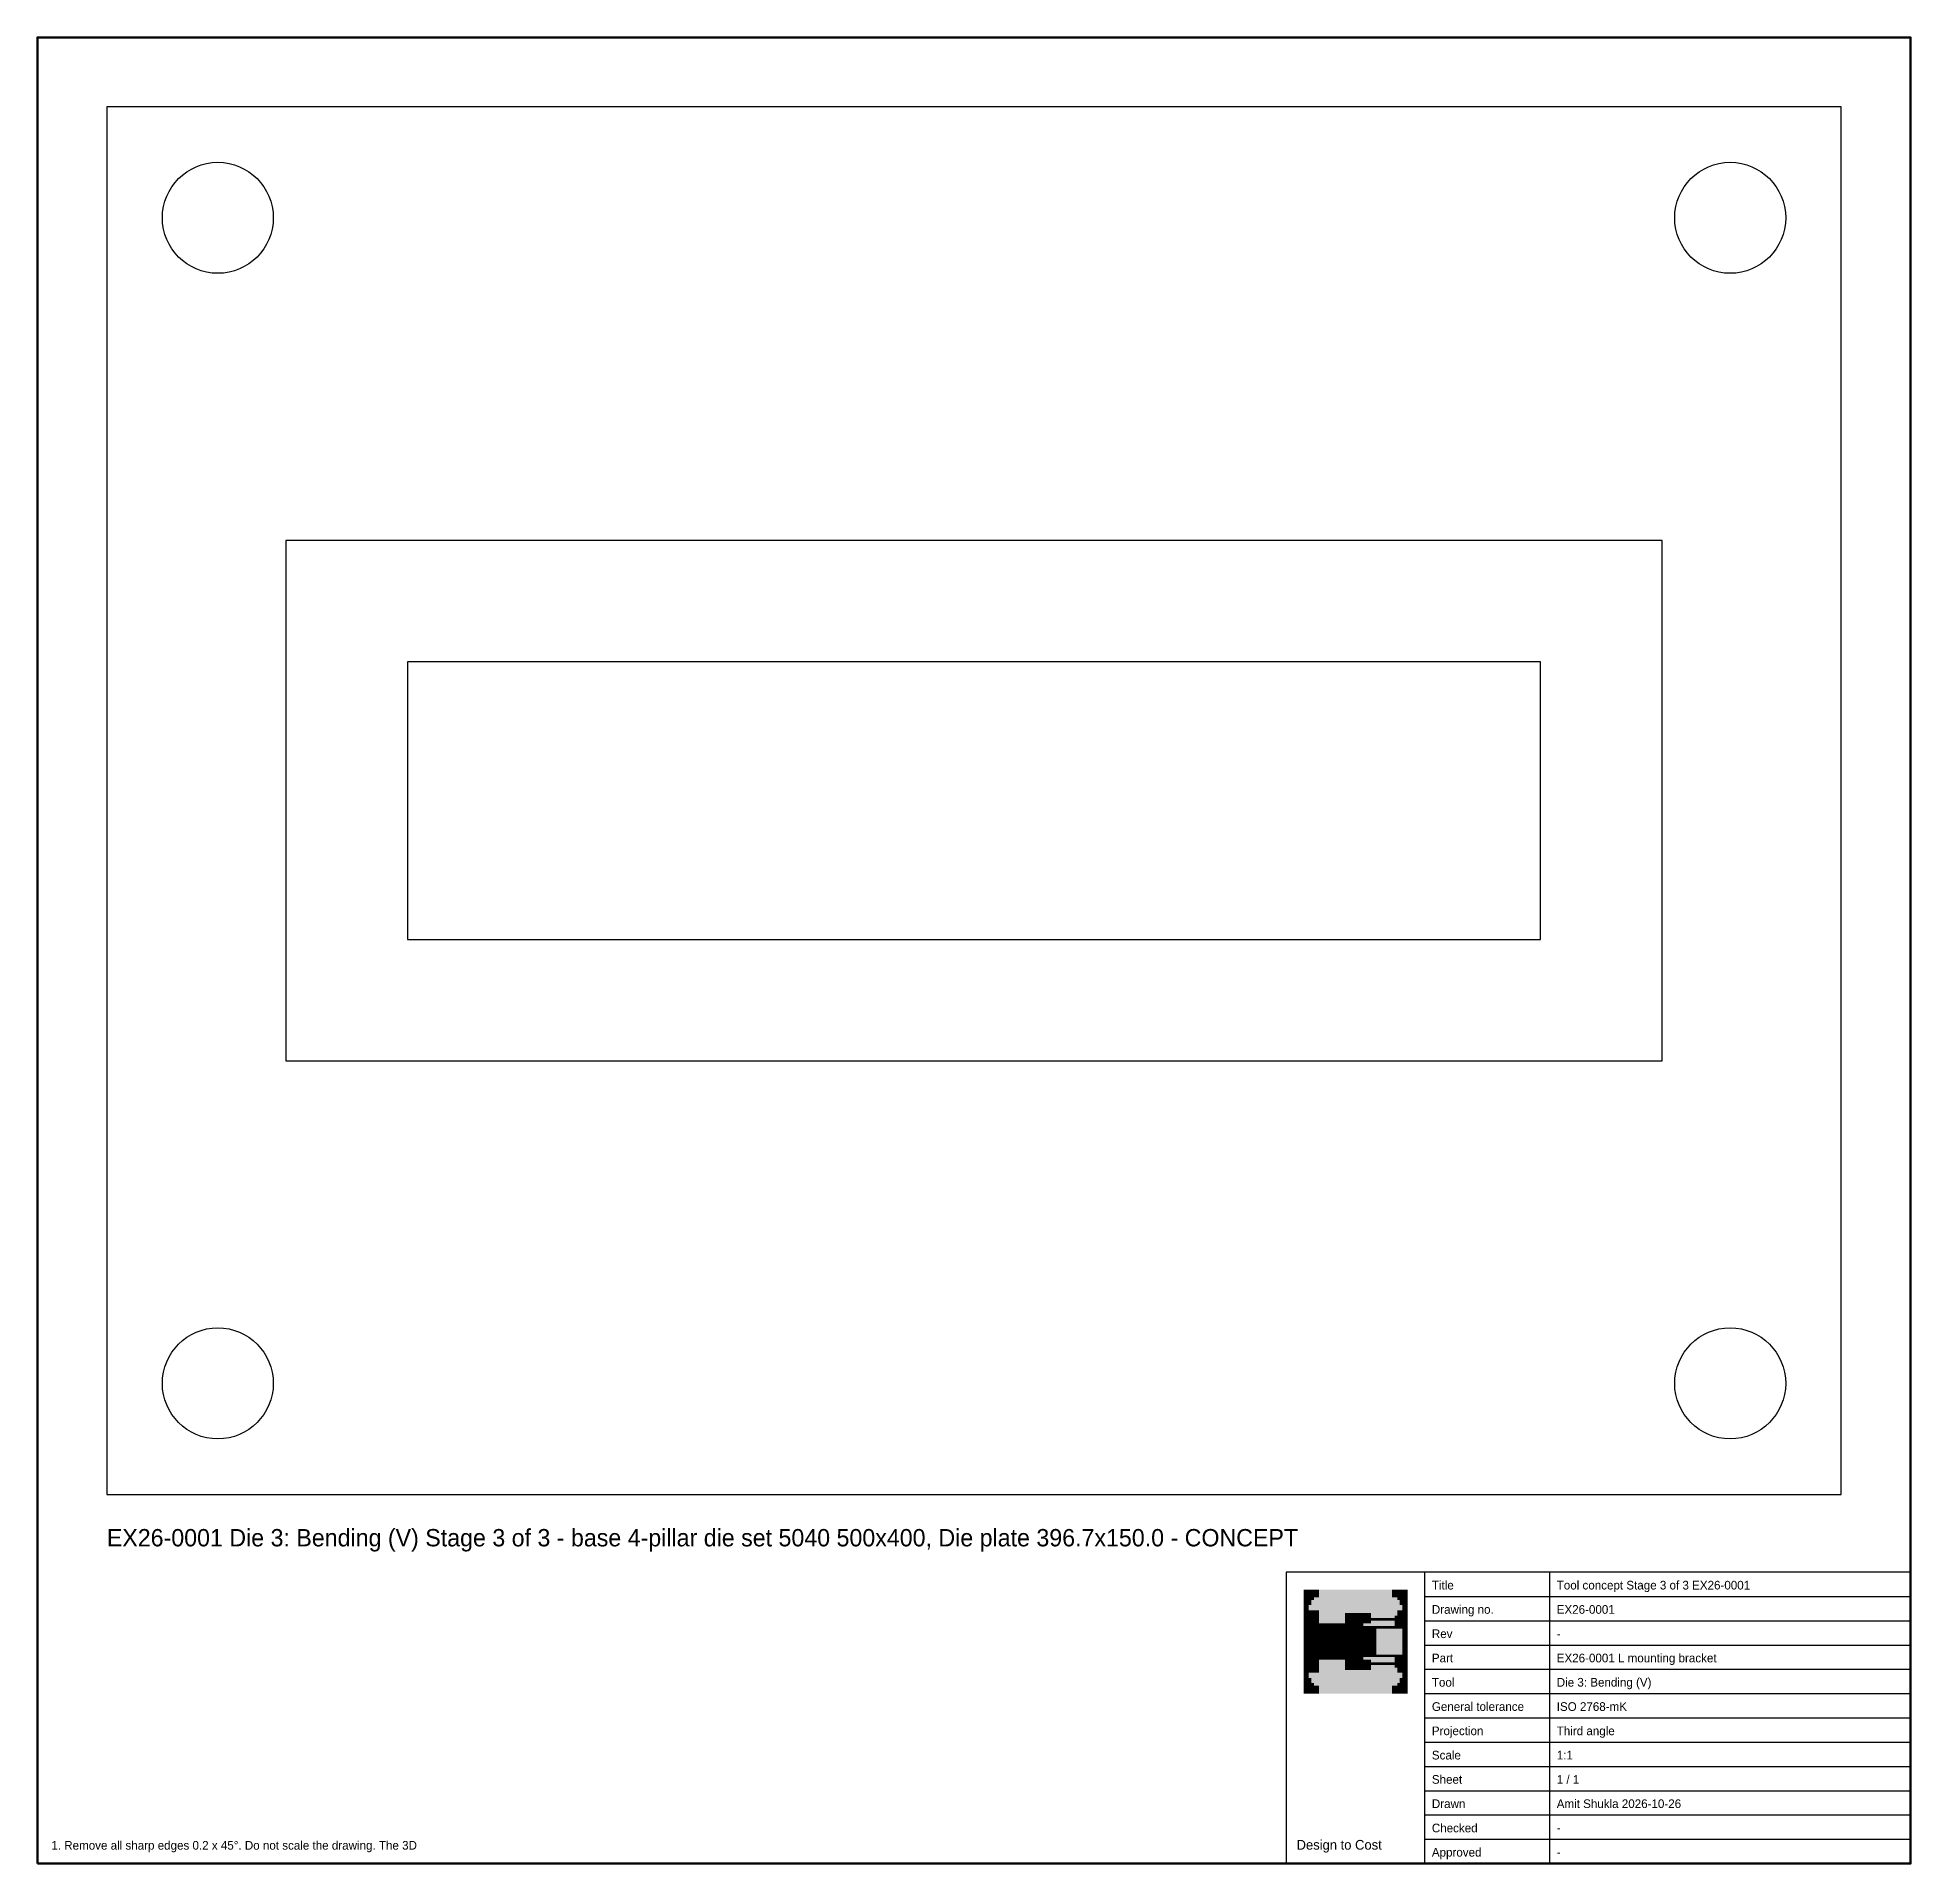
# Model space of a CAD drawing. Header units: metres. Extents: x -10 to 530, y -10 to 516.
import ezdxf

# ---------------------------------------------------------------- set-up
doc = ezdxf.new("R2010")
doc.units = ezdxf.units.M
for name, color, linetype in [('FRAME', 7, 'Continuous'), ('LOGO', 7, 'Continuous'), ('OUTLINE', 7, 'Continuous'), ('PLATE', 5, 'Continuous'), ('TEXT', 3, 'Continuous'), ('TITLE', 7, 'Continuous'), ('WORK', 8, 'Continuous')]:
    doc.layers.add(name, color=color, linetype=linetype)

msp = doc.modelspace()

# ---------------------------------------------------------------- hatches: boundary and pattern name
at = {"layer": 'LOGO', "true_color": 0xfbfbfa}
for points in [[(355, 68.25), (358.75, 68.25), (358.75, 69), (355, 69)], [(355, 67.5), (357.25, 67.5), (357.25, 68.25), (355, 68.25)], [(355, 66.75), (356.5, 66.75), (356.5, 67.5), (355, 67.5)], [(355, 66), (355.75, 66), (355.75, 66.75), (355, 66.75)], [(355, 65.25), (355.75, 65.25), (355.75, 66), (355, 66)], [(381.25, 68.25), (385, 68.25), (385, 69), (381.25, 69)], [(382.75, 67.5), (385, 67.5), (385, 68.25), (382.75, 68.25)], [(383.5, 66.75), (385, 66.75), (385, 67.5), (383.5, 67.5)], [(384.25, 66), (385, 66), (385, 66.75), (384.25, 66.75)], [(384.25, 65.25), (385, 65.25), (385, 66), (384.25, 66)], [(359.5, 60.75), (367, 60.75), (367, 61.5), (359.5, 61.5)], [(359.5, 60), (367, 60), (367, 60.75), (359.5, 60.75)], [(359.5, 59.25), (367, 59.25), (367, 60), (359.5, 60)], [(359.5, 58.5), (362.5, 58.5), (362.5, 59.25), (359.5, 59.25)], [(359.5, 57.75), (362.5, 57.75), (362.5, 58.5), (359.5, 58.5)], [(359.5, 57), (362.5, 57), (362.5, 57.75), (359.5, 57.75)], [(359.5, 56.25), (362.5, 56.25), (362.5, 57), (359.5, 57)], [(359.5, 55.5), (362.5, 55.5), (362.5, 56.25), (359.5, 56.25)], [(359.5, 54.75), (362.5, 54.75), (362.5, 55.5), (359.5, 55.5)], [(359.5, 54), (362.5, 54), (362.5, 54.75), (359.5, 54.75)], [(359.5, 53.25), (362.5, 53.25), (362.5, 54), (359.5, 54)], [(367, 58.5), (370, 58.5), (370, 59.25), (367, 59.25)], [(367, 57.75), (370, 57.75), (370, 58.5), (367, 58.5)], [(367, 57), (370, 57), (370, 57.75), (367, 57.75)], [(367, 56.25), (370, 56.25), (370, 57), (367, 57)], [(367, 55.5), (370, 55.5), (370, 56.25), (367, 56.25)], [(367, 54.75), (370, 54.75), (370, 55.5), (367, 55.5)], [(367, 54), (370, 54), (370, 54.75), (367, 54.75)], [(367, 53.25), (370, 53.25), (370, 54), (367, 54)], [(359.5, 52.5), (362.5, 52.5), (362.5, 53.25), (359.5, 53.25)], [(359.5, 51.75), (362.5, 51.75), (362.5, 52.5), (359.5, 52.5)], [(359.5, 51), (362.5, 51), (362.5, 51.75), (359.5, 51.75)], [(359.5, 50.25), (362.5, 50.25), (362.5, 51), (359.5, 51)], [(359.5, 49.5), (362.5, 49.5), (362.5, 50.25), (359.5, 50.25)], [(359.5, 48.75), (362.5, 48.75), (362.5, 49.5), (359.5, 49.5)], [(359.5, 48), (367, 48), (367, 48.75), (359.5, 48.75)], [(367, 52.5), (370, 52.5), (370, 53.25), (367, 53.25)], [(367, 51.75), (370, 51.75), (370, 52.5), (367, 52.5)], [(367, 51), (370, 51), (370, 51.75), (367, 51.75)], [(367, 50.25), (370, 50.25), (370, 51), (367, 51)], [(367, 49.5), (370, 49.5), (370, 50.25), (367, 50.25)], [(367, 48.75), (370, 48.75), (370, 49.5), (367, 49.5)], [(359.5, 47.25), (367, 47.25), (367, 48), (359.5, 48)], [(359.5, 46.5), (367, 46.5), (367, 47.25), (359.5, 47.25)], [(355, 42), (355.75, 42), (355.75, 42.75), (355, 42.75)], [(355, 41.25), (355.75, 41.25), (355.75, 42), (355, 42)], [(355, 40.5), (356.5, 40.5), (356.5, 41.25), (355, 41.25)], [(355, 39.75), (357.25, 39.75), (357.25, 40.5), (355, 40.5)], [(355, 39), (358.75, 39), (358.75, 39.75), (355, 39.75)], [(381.25, 39), (385, 39), (385, 39.75), (381.25, 39.75)], [(382.75, 39.75), (385, 39.75), (385, 40.5), (382.75, 40.5)], [(383.5, 40.5), (385, 40.5), (385, 41.25), (383.5, 41.25)], [(384.25, 42), (385, 42), (385, 42.75), (384.25, 42.75)], [(384.25, 41.25), (385, 41.25), (385, 42), (384.25, 42)]]:
    msp.add_hatch(color=7, dxfattribs=at).paths.add_polyline_path(points)
at = {"layer": 'LOGO', "true_color": 0xcfa885}
for points in [[(355, 64.5), (355.75, 64.5), (355.75, 65.25), (355, 65.25)], [(355.75, 66), (356.5, 66), (356.5, 66.75), (355.75, 66.75)], [(356.5, 66.75), (357.25, 66.75), (357.25, 67.5), (356.5, 67.5)], [(357.25, 67.5), (358, 67.5), (358, 68.25), (357.25, 68.25)], [(358.75, 68.25), (359.5, 68.25), (359.5, 69), (358.75, 69)], [(380.5, 68.25), (381.25, 68.25), (381.25, 69), (380.5, 69)], [(382, 67.5), (382.75, 67.5), (382.75, 68.25), (382, 68.25)], [(382.75, 66.75), (383.5, 66.75), (383.5, 67.5), (382.75, 67.5)], [(383.5, 66), (384.25, 66), (384.25, 66.75), (383.5, 66.75)], [(384.25, 64.5), (385, 64.5), (385, 65.25), (384.25, 65.25)], [(359.5, 61.5), (367, 61.5), (367, 62.25), (359.5, 62.25)], [(374.5, 60.75), (381.25, 60.75), (381.25, 61.5), (374.5, 61.5)], [(374.5, 60), (375.25, 60), (375.25, 60.75), (374.5, 60.75)], [(374.5, 59.25), (381.25, 59.25), (381.25, 60), (374.5, 60)], [(380.5, 60), (381.25, 60), (381.25, 60.75), (380.5, 60.75)], [(362.5, 58.5), (363.25, 58.5), (363.25, 59.25), (362.5, 59.25)], [(366.25, 58.5), (367, 58.5), (367, 59.25), (366.25, 59.25)], [(372.25, 57.75), (374.5, 57.75), (374.5, 58.5), (372.25, 58.5)], [(372.25, 57), (373, 57), (373, 57.75), (372.25, 57.75)], [(372.25, 56.25), (373, 56.25), (373, 57), (372.25, 57)], [(372.25, 55.5), (373, 55.5), (373, 56.25), (372.25, 56.25)], [(372.25, 54.75), (373, 54.75), (373, 55.5), (372.25, 55.5)], [(372.25, 54), (373, 54), (373, 54.75), (372.25, 54.75)], [(372.25, 53.25), (373, 53.25), (373, 54), (372.25, 54)], [(373.75, 57), (374.5, 57), (374.5, 57.75), (373.75, 57.75)], [(373.75, 56.25), (374.5, 56.25), (374.5, 57), (373.75, 57)], [(373.75, 55.5), (374.5, 55.5), (374.5, 56.25), (373.75, 56.25)], [(373.75, 54.75), (374.5, 54.75), (374.5, 55.5), (373.75, 55.5)], [(373.75, 54), (374.5, 54), (374.5, 54.75), (373.75, 54.75)], [(373.75, 53.25), (374.5, 53.25), (374.5, 54), (373.75, 54)], [(362.5, 48.75), (363.25, 48.75), (363.25, 49.5), (362.5, 49.5)], [(366.25, 48.75), (367, 48.75), (367, 49.5), (366.25, 49.5)], [(372.25, 52.5), (373, 52.5), (373, 53.25), (372.25, 53.25)], [(372.25, 51.75), (373, 51.75), (373, 52.5), (372.25, 52.5)], [(372.25, 51), (373, 51), (373, 51.75), (372.25, 51.75)], [(372.25, 50.25), (373, 50.25), (373, 51), (372.25, 51)], [(372.25, 49.5), (374.5, 49.5), (374.5, 50.25), (372.25, 50.25)], [(373.75, 52.5), (374.5, 52.5), (374.5, 53.25), (373.75, 53.25)], [(373.75, 51.75), (374.5, 51.75), (374.5, 52.5), (373.75, 52.5)], [(373.75, 51), (374.5, 51), (374.5, 51.75), (373.75, 51.75)], [(373.75, 50.25), (374.5, 50.25), (374.5, 51), (373.75, 51)], [(374.5, 48), (381.25, 48), (381.25, 48.75), (374.5, 48.75)], [(355, 42.75), (355.75, 42.75), (355.75, 43.5), (355, 43.5)], [(359.5, 45.75), (367, 45.75), (367, 46.5), (359.5, 46.5)], [(374.5, 47.25), (375.25, 47.25), (375.25, 48), (374.5, 48)], [(374.5, 46.5), (381.25, 46.5), (381.25, 47.25), (374.5, 47.25)], [(380.5, 47.25), (381.25, 47.25), (381.25, 48), (380.5, 48)], [(384.25, 42.75), (385, 42.75), (385, 43.5), (384.25, 43.5)], [(355.75, 41.25), (356.5, 41.25), (356.5, 42), (355.75, 42)], [(356.5, 40.5), (357.25, 40.5), (357.25, 41.25), (356.5, 41.25)], [(357.25, 39.75), (358, 39.75), (358, 40.5), (357.25, 40.5)], [(358.75, 39), (359.5, 39), (359.5, 39.75), (358.75, 39.75)], [(380.5, 39), (381.25, 39), (381.25, 39.75), (380.5, 39.75)], [(382, 39.75), (382.75, 39.75), (382.75, 40.5), (382, 40.5)], [(382.75, 40.5), (383.5, 40.5), (383.5, 41.25), (382.75, 41.25)], [(383.5, 41.25), (384.25, 41.25), (384.25, 42), (383.5, 42)]]:
    msp.add_hatch(color=7, dxfattribs=at).paths.add_polyline_path(points)
at = {"layer": 'LOGO', "true_color": 0x7b5f47}
for points in [[(355.75, 65.25), (356.5, 65.25), (356.5, 66), (355.75, 66)], [(358, 67.5), (358.75, 67.5), (358.75, 68.25), (358, 68.25)], [(359.5, 68.25), (380.5, 68.25), (380.5, 69), (359.5, 69)], [(381.25, 67.5), (382, 67.5), (382, 68.25), (381.25, 68.25)], [(383.5, 65.25), (384.25, 65.25), (384.25, 66), (383.5, 66)], [(355, 63.75), (355.75, 63.75), (355.75, 64.5), (355, 64.5)], [(355, 63), (355.75, 63), (355.75, 63.75), (355, 63.75)], [(355, 62.25), (355.75, 62.25), (355.75, 63), (355, 63)], [(355, 61.5), (355.75, 61.5), (355.75, 62.25), (355, 62.25)], [(355, 60.75), (355.75, 60.75), (355.75, 61.5), (355, 61.5)], [(355, 60), (355.75, 60), (355.75, 60.75), (355, 60.75)], [(355, 59.25), (355.75, 59.25), (355.75, 60), (355, 60)], [(367, 59.25), (370, 59.25), (370, 60), (367, 60)], [(374.5, 61.5), (382, 61.5), (382, 62.25), (374.5, 62.25)], [(375.25, 60), (380.5, 60), (380.5, 60.75), (375.25, 60.75)], [(381.25, 60.75), (382, 60.75), (382, 61.5), (381.25, 61.5)], [(381.25, 60), (382, 60), (382, 60.75), (381.25, 60.75)], [(381.25, 59.25), (382, 59.25), (382, 60), (381.25, 60)], [(384.25, 63.75), (385, 63.75), (385, 64.5), (384.25, 64.5)], [(384.25, 63), (385, 63), (385, 63.75), (384.25, 63.75)], [(384.25, 62.25), (385, 62.25), (385, 63), (384.25, 63)], [(384.25, 61.5), (385, 61.5), (385, 62.25), (384.25, 62.25)], [(384.25, 60.75), (385, 60.75), (385, 61.5), (384.25, 61.5)], [(384.25, 60), (385, 60), (385, 60.75), (384.25, 60.75)], [(384.25, 59.25), (385, 59.25), (385, 60), (384.25, 60)], [(355, 58.5), (355.75, 58.5), (355.75, 59.25), (355, 59.25)], [(355, 57.75), (355.75, 57.75), (355.75, 58.5), (355, 58.5)], [(355, 57), (355.75, 57), (355.75, 57.75), (355, 57.75)], [(355, 56.25), (355.75, 56.25), (355.75, 57), (355, 57)], [(355, 55.5), (355.75, 55.5), (355.75, 56.25), (355, 56.25)], [(355, 54.75), (355.75, 54.75), (355.75, 55.5), (355, 55.5)], [(355, 54), (355.75, 54), (355.75, 54.75), (355, 54.75)], [(355, 53.25), (355.75, 53.25), (355.75, 54), (355, 54)], [(363.25, 58.5), (366.25, 58.5), (366.25, 59.25), (363.25, 59.25)], [(371.5, 57.75), (372.25, 57.75), (372.25, 58.5), (371.5, 58.5)], [(371.5, 57), (372.25, 57), (372.25, 57.75), (371.5, 57.75)], [(371.5, 56.25), (372.25, 56.25), (372.25, 57), (371.5, 57)], [(371.5, 55.5), (372.25, 55.5), (372.25, 56.25), (371.5, 56.25)], [(371.5, 54.75), (372.25, 54.75), (372.25, 55.5), (371.5, 55.5)], [(371.5, 54), (372.25, 54), (372.25, 54.75), (371.5, 54.75)], [(371.5, 53.25), (372.25, 53.25), (372.25, 54), (371.5, 54)], [(372.25, 58.5), (381.25, 58.5), (381.25, 59.25), (372.25, 59.25)], [(373, 57), (373.75, 57), (373.75, 57.75), (373, 57.75)], [(373, 56.25), (373.75, 56.25), (373.75, 57), (373, 57)], [(373, 55.5), (373.75, 55.5), (373.75, 56.25), (373, 56.25)], [(373, 54.75), (373.75, 54.75), (373.75, 55.5), (373, 55.5)], [(373, 54), (373.75, 54), (373.75, 54.75), (373, 54.75)], [(373, 53.25), (373.75, 53.25), (373.75, 54), (373, 54)], [(374.5, 57.75), (375.25, 57.75), (375.25, 58.5), (374.5, 58.5)], [(374.5, 57), (375.25, 57), (375.25, 57.75), (374.5, 57.75)], [(374.5, 56.25), (375.25, 56.25), (375.25, 57), (374.5, 57)], [(374.5, 55.5), (375.25, 55.5), (375.25, 56.25), (374.5, 56.25)], [(374.5, 54.75), (375.25, 54.75), (375.25, 55.5), (374.5, 55.5)], [(374.5, 54), (375.25, 54), (375.25, 54.75), (374.5, 54.75)], [(374.5, 53.25), (375.25, 53.25), (375.25, 54), (374.5, 54)], [(384.25, 58.5), (385, 58.5), (385, 59.25), (384.25, 59.25)], [(384.25, 57.75), (385, 57.75), (385, 58.5), (384.25, 58.5)], [(384.25, 57), (385, 57), (385, 57.75), (384.25, 57.75)], [(384.25, 56.25), (385, 56.25), (385, 57), (384.25, 57)], [(384.25, 55.5), (385, 55.5), (385, 56.25), (384.25, 56.25)], [(384.25, 54.75), (385, 54.75), (385, 55.5), (384.25, 55.5)], [(384.25, 54), (385, 54), (385, 54.75), (384.25, 54.75)], [(384.25, 53.25), (385, 53.25), (385, 54), (384.25, 54)], [(355, 52.5), (355.75, 52.5), (355.75, 53.25), (355, 53.25)], [(355, 51.75), (355.75, 51.75), (355.75, 52.5), (355, 52.5)], [(355, 51), (355.75, 51), (355.75, 51.75), (355, 51.75)], [(355, 50.25), (355.75, 50.25), (355.75, 51), (355, 51)], [(355, 49.5), (355.75, 49.5), (355.75, 50.25), (355, 50.25)], [(355, 48.75), (355.75, 48.75), (355.75, 49.5), (355, 49.5)], [(355, 48), (355.75, 48), (355.75, 48.75), (355, 48.75)], [(363.25, 48.75), (366.25, 48.75), (366.25, 49.5), (363.25, 49.5)], [(367, 48), (370, 48), (370, 48.75), (367, 48.75)], [(371.5, 52.5), (372.25, 52.5), (372.25, 53.25), (371.5, 53.25)], [(371.5, 51.75), (372.25, 51.75), (372.25, 52.5), (371.5, 52.5)], [(371.5, 51), (372.25, 51), (372.25, 51.75), (371.5, 51.75)], [(371.5, 50.25), (372.25, 50.25), (372.25, 51), (371.5, 51)], [(371.5, 49.5), (372.25, 49.5), (372.25, 50.25), (371.5, 50.25)], [(372.25, 48.75), (381.25, 48.75), (381.25, 49.5), (372.25, 49.5)], [(373, 52.5), (373.75, 52.5), (373.75, 53.25), (373, 53.25)], [(373, 51.75), (373.75, 51.75), (373.75, 52.5), (373, 52.5)], [(373, 51), (373.75, 51), (373.75, 51.75), (373, 51.75)], [(373, 50.25), (373.75, 50.25), (373.75, 51), (373, 51)], [(374.5, 52.5), (375.25, 52.5), (375.25, 53.25), (374.5, 53.25)], [(374.5, 51.75), (375.25, 51.75), (375.25, 52.5), (374.5, 52.5)], [(374.5, 51), (375.25, 51), (375.25, 51.75), (374.5, 51.75)], [(374.5, 50.25), (375.25, 50.25), (375.25, 51), (374.5, 51)], [(374.5, 49.5), (375.25, 49.5), (375.25, 50.25), (374.5, 50.25)], [(381.25, 48), (382, 48), (382, 48.75), (381.25, 48.75)], [(384.25, 52.5), (385, 52.5), (385, 53.25), (384.25, 53.25)], [(384.25, 51.75), (385, 51.75), (385, 52.5), (384.25, 52.5)], [(384.25, 51), (385, 51), (385, 51.75), (384.25, 51.75)], [(384.25, 50.25), (385, 50.25), (385, 51), (384.25, 51)], [(384.25, 49.5), (385, 49.5), (385, 50.25), (384.25, 50.25)], [(384.25, 48.75), (385, 48.75), (385, 49.5), (384.25, 49.5)], [(384.25, 48), (385, 48), (385, 48.75), (384.25, 48.75)], [(355, 47.25), (355.75, 47.25), (355.75, 48), (355, 48)], [(355, 46.5), (355.75, 46.5), (355.75, 47.25), (355, 47.25)], [(355, 45.75), (355.75, 45.75), (355.75, 46.5), (355, 46.5)], [(355, 45), (355.75, 45), (355.75, 45.75), (355, 45.75)], [(355, 44.25), (355.75, 44.25), (355.75, 45), (355, 45)], [(355, 43.5), (355.75, 43.5), (355.75, 44.25), (355, 44.25)], [(374.5, 45.75), (382, 45.75), (382, 46.5), (374.5, 46.5)], [(375.25, 47.25), (380.5, 47.25), (380.5, 48), (375.25, 48)], [(381.25, 47.25), (382, 47.25), (382, 48), (381.25, 48)], [(381.25, 46.5), (382, 46.5), (382, 47.25), (381.25, 47.25)], [(384.25, 47.25), (385, 47.25), (385, 48), (384.25, 48)], [(384.25, 46.5), (385, 46.5), (385, 47.25), (384.25, 47.25)], [(384.25, 45.75), (385, 45.75), (385, 46.5), (384.25, 46.5)], [(384.25, 45), (385, 45), (385, 45.75), (384.25, 45.75)], [(384.25, 44.25), (385, 44.25), (385, 45), (384.25, 45)], [(384.25, 43.5), (385, 43.5), (385, 44.25), (384.25, 44.25)], [(355.75, 42), (356.5, 42), (356.5, 42.75), (355.75, 42.75)], [(358, 39.75), (358.75, 39.75), (358.75, 40.5), (358, 40.5)], [(359.5, 39), (380.5, 39), (380.5, 39.75), (359.5, 39.75)], [(381.25, 39.75), (382, 39.75), (382, 40.5), (381.25, 40.5)], [(383.5, 42), (384.25, 42), (384.25, 42.75), (383.5, 42.75)]]:
    msp.add_hatch(color=7, dxfattribs=at).paths.add_polyline_path(points)
at = {"layer": 'LOGO', "true_color": 0x18212c}
for points in [[(355.75, 64.5), (356.5, 64.5), (356.5, 65.25), (355.75, 65.25)], [(358.75, 67.5), (359.5, 67.5), (359.5, 68.25), (358.75, 68.25)], [(380.5, 67.5), (381.25, 67.5), (381.25, 68.25), (380.5, 68.25)], [(383.5, 64.5), (384.25, 64.5), (384.25, 65.25), (383.5, 65.25)], [(367, 61.5), (367.75, 61.5), (367.75, 62.25), (367, 62.25)], [(367, 60.75), (367.75, 60.75), (367.75, 61.5), (367, 61.5)], [(367, 60), (367.75, 60), (367.75, 60.75), (367, 60.75)], [(370, 59.25), (370.75, 59.25), (370.75, 60), (370, 60)], [(370, 48), (370.75, 48), (370.75, 48.75), (370, 48.75)], [(355.75, 42.75), (356.5, 42.75), (356.5, 43.5), (355.75, 43.5)], [(367, 47.25), (367.75, 47.25), (367.75, 48), (367, 48)], [(367, 46.5), (367.75, 46.5), (367.75, 47.25), (367, 47.25)], [(367, 45.75), (367.75, 45.75), (367.75, 46.5), (367, 46.5)], [(383.5, 42.75), (384.25, 42.75), (384.25, 43.5), (383.5, 43.5)], [(358.75, 39.75), (359.5, 39.75), (359.5, 40.5), (358.75, 40.5)], [(380.5, 39.75), (381.25, 39.75), (381.25, 40.5), (380.5, 40.5)]]:
    msp.add_hatch(color=7, dxfattribs=at).paths.add_polyline_path(points)
at = {"layer": 'LOGO', "true_color": 0x33383e}
for points in [[(356.5, 66), (357.25, 66), (357.25, 66.75), (356.5, 66.75)], [(357.25, 66.75), (358, 66.75), (358, 67.5), (357.25, 67.5)], [(382, 66.75), (382.75, 66.75), (382.75, 67.5), (382, 67.5)], [(382.75, 66), (383.5, 66), (383.5, 66.75), (382.75, 66.75)], [(358.75, 61.5), (359.5, 61.5), (359.5, 62.25), (358.75, 62.25)], [(358.75, 60.75), (359.5, 60.75), (359.5, 61.5), (358.75, 61.5)], [(358.75, 60), (359.5, 60), (359.5, 60.75), (358.75, 60.75)], [(358.75, 59.25), (359.5, 59.25), (359.5, 60), (358.75, 60)], [(373.75, 61.5), (374.5, 61.5), (374.5, 62.25), (373.75, 62.25)], [(373.75, 60.75), (374.5, 60.75), (374.5, 61.5), (373.75, 61.5)], [(373.75, 60), (374.5, 60), (374.5, 60.75), (373.75, 60.75)], [(373.75, 59.25), (374.5, 59.25), (374.5, 60), (373.75, 60)], [(358.75, 58.5), (359.5, 58.5), (359.5, 59.25), (358.75, 59.25)], [(358.75, 57.75), (359.5, 57.75), (359.5, 58.5), (358.75, 58.5)], [(358.75, 57), (359.5, 57), (359.5, 57.75), (358.75, 57.75)], [(358.75, 56.25), (359.5, 56.25), (359.5, 57), (358.75, 57)], [(358.75, 55.5), (359.5, 55.5), (359.5, 56.25), (358.75, 56.25)], [(358.75, 54.75), (359.5, 54.75), (359.5, 55.5), (358.75, 55.5)], [(358.75, 54), (359.5, 54), (359.5, 54.75), (358.75, 54.75)], [(358.75, 53.25), (359.5, 53.25), (359.5, 54), (358.75, 54)], [(362.5, 57.75), (363.25, 57.75), (363.25, 58.5), (362.5, 58.5)], [(362.5, 57), (363.25, 57), (363.25, 57.75), (362.5, 57.75)], [(362.5, 56.25), (363.25, 56.25), (363.25, 57), (362.5, 57)], [(362.5, 55.5), (363.25, 55.5), (363.25, 56.25), (362.5, 56.25)], [(362.5, 54.75), (363.25, 54.75), (363.25, 55.5), (362.5, 55.5)], [(362.5, 54), (363.25, 54), (363.25, 54.75), (362.5, 54.75)], [(362.5, 53.25), (363.25, 53.25), (363.25, 54), (362.5, 54)], [(366.25, 57.75), (367, 57.75), (367, 58.5), (366.25, 58.5)], [(366.25, 57), (367, 57), (367, 57.75), (366.25, 57.75)], [(366.25, 56.25), (367, 56.25), (367, 57), (366.25, 57)], [(366.25, 55.5), (367, 55.5), (367, 56.25), (366.25, 56.25)], [(366.25, 54.75), (367, 54.75), (367, 55.5), (366.25, 55.5)], [(366.25, 54), (367, 54), (367, 54.75), (366.25, 54.75)], [(366.25, 53.25), (367, 53.25), (367, 54), (366.25, 54)], [(370, 58.5), (370.75, 58.5), (370.75, 59.25), (370, 59.25)], [(370, 57.75), (370.75, 57.75), (370.75, 58.5), (370, 58.5)], [(370, 57), (370.75, 57), (370.75, 57.75), (370, 57.75)], [(370, 56.25), (370.75, 56.25), (370.75, 57), (370, 57)], [(370, 55.5), (370.75, 55.5), (370.75, 56.25), (370, 56.25)], [(370, 54.75), (370.75, 54.75), (370.75, 55.5), (370, 55.5)], [(370, 54), (370.75, 54), (370.75, 54.75), (370, 54.75)], [(370, 53.25), (370.75, 53.25), (370.75, 54), (370, 54)], [(371.5, 58.5), (372.25, 58.5), (372.25, 59.25), (371.5, 59.25)], [(381.25, 58.5), (382, 58.5), (382, 59.25), (381.25, 59.25)], [(358.75, 52.5), (359.5, 52.5), (359.5, 53.25), (358.75, 53.25)], [(358.75, 51.75), (359.5, 51.75), (359.5, 52.5), (358.75, 52.5)], [(358.75, 51), (359.5, 51), (359.5, 51.75), (358.75, 51.75)], [(358.75, 50.25), (359.5, 50.25), (359.5, 51), (358.75, 51)], [(358.75, 49.5), (359.5, 49.5), (359.5, 50.25), (358.75, 50.25)], [(358.75, 48.75), (359.5, 48.75), (359.5, 49.5), (358.75, 49.5)], [(358.75, 48), (359.5, 48), (359.5, 48.75), (358.75, 48.75)], [(362.5, 52.5), (363.25, 52.5), (363.25, 53.25), (362.5, 53.25)], [(362.5, 51.75), (363.25, 51.75), (363.25, 52.5), (362.5, 52.5)], [(362.5, 51), (363.25, 51), (363.25, 51.75), (362.5, 51.75)], [(362.5, 50.25), (363.25, 50.25), (363.25, 51), (362.5, 51)], [(362.5, 49.5), (363.25, 49.5), (363.25, 50.25), (362.5, 50.25)], [(366.25, 52.5), (367, 52.5), (367, 53.25), (366.25, 53.25)], [(366.25, 51.75), (367, 51.75), (367, 52.5), (366.25, 52.5)], [(366.25, 51), (367, 51), (367, 51.75), (366.25, 51.75)], [(366.25, 50.25), (367, 50.25), (367, 51), (366.25, 51)], [(366.25, 49.5), (367, 49.5), (367, 50.25), (366.25, 50.25)], [(370, 52.5), (370.75, 52.5), (370.75, 53.25), (370, 53.25)], [(370, 51.75), (370.75, 51.75), (370.75, 52.5), (370, 52.5)], [(370, 51), (370.75, 51), (370.75, 51.75), (370, 51.75)], [(370, 50.25), (370.75, 50.25), (370.75, 51), (370, 51)], [(370, 49.5), (370.75, 49.5), (370.75, 50.25), (370, 50.25)], [(370, 48.75), (370.75, 48.75), (370.75, 49.5), (370, 49.5)], [(371.5, 48.75), (372.25, 48.75), (372.25, 49.5), (371.5, 49.5)], [(373.75, 48), (374.5, 48), (374.5, 48.75), (373.75, 48.75)], [(381.25, 48.75), (382, 48.75), (382, 49.5), (381.25, 49.5)], [(358.75, 47.25), (359.5, 47.25), (359.5, 48), (358.75, 48)], [(358.75, 46.5), (359.5, 46.5), (359.5, 47.25), (358.75, 47.25)], [(358.75, 45.75), (359.5, 45.75), (359.5, 46.5), (358.75, 46.5)], [(373.75, 47.25), (374.5, 47.25), (374.5, 48), (373.75, 48)], [(373.75, 46.5), (374.5, 46.5), (374.5, 47.25), (373.75, 47.25)], [(373.75, 45.75), (374.5, 45.75), (374.5, 46.5), (373.75, 46.5)], [(356.5, 41.25), (357.25, 41.25), (357.25, 42), (356.5, 42)], [(357.25, 40.5), (358, 40.5), (358, 41.25), (357.25, 41.25)], [(382, 40.5), (382.75, 40.5), (382.75, 41.25), (382, 41.25)], [(382.75, 41.25), (383.5, 41.25), (383.5, 42), (382.75, 42)]]:
    msp.add_hatch(color=7, dxfattribs=at).paths.add_polyline_path(points)
at = {"layer": 'LOGO', "true_color": 0x121d28}
for points in [[(356.5, 65.25), (357.25, 65.25), (357.25, 66), (356.5, 66)], [(357.25, 66), (358, 66), (358, 66.75), (357.25, 66.75)], [(358, 66.75), (358.75, 66.75), (358.75, 67.5), (358, 67.5)], [(359.5, 67.5), (380.5, 67.5), (380.5, 68.25), (359.5, 68.25)], [(381.25, 66.75), (382, 66.75), (382, 67.5), (381.25, 67.5)], [(382, 66), (382.75, 66), (382.75, 66.75), (382, 66.75)], [(382.75, 65.25), (383.5, 65.25), (383.5, 66), (382.75, 66)], [(355.75, 63.75), (356.5, 63.75), (356.5, 64.5), (355.75, 64.5)], [(355.75, 63), (356.5, 63), (356.5, 63.75), (355.75, 63.75)], [(355.75, 62.25), (356.5, 62.25), (356.5, 63), (355.75, 63)], [(355.75, 61.5), (356.5, 61.5), (356.5, 62.25), (355.75, 62.25)], [(355.75, 60.75), (356.5, 60.75), (356.5, 61.5), (355.75, 61.5)], [(355.75, 60), (356.5, 60), (356.5, 60.75), (355.75, 60.75)], [(355.75, 59.25), (356.5, 59.25), (356.5, 60), (355.75, 60)], [(359.5, 62.25), (367, 62.25), (367, 63), (359.5, 63)], [(367.75, 60), (370, 60), (370, 60.75), (367.75, 60.75)], [(372.25, 59.25), (373.75, 59.25), (373.75, 60), (372.25, 60)], [(373, 60.75), (373.75, 60.75), (373.75, 61.5), (373, 61.5)], [(373, 60), (373.75, 60), (373.75, 60.75), (373, 60.75)], [(382, 60.75), (382.75, 60.75), (382.75, 61.5), (382, 61.5)], [(382, 60), (382.75, 60), (382.75, 60.75), (382, 60.75)], [(382, 59.25), (382.75, 59.25), (382.75, 60), (382, 60)], [(383.5, 63.75), (384.25, 63.75), (384.25, 64.5), (383.5, 64.5)], [(383.5, 63), (384.25, 63), (384.25, 63.75), (383.5, 63.75)], [(383.5, 62.25), (384.25, 62.25), (384.25, 63), (383.5, 63)], [(383.5, 61.5), (384.25, 61.5), (384.25, 62.25), (383.5, 62.25)], [(383.5, 60.75), (384.25, 60.75), (384.25, 61.5), (383.5, 61.5)], [(383.5, 60), (384.25, 60), (384.25, 60.75), (383.5, 60.75)], [(383.5, 59.25), (384.25, 59.25), (384.25, 60), (383.5, 60)], [(355.75, 58.5), (356.5, 58.5), (356.5, 59.25), (355.75, 59.25)], [(355.75, 57.75), (356.5, 57.75), (356.5, 58.5), (355.75, 58.5)], [(355.75, 57), (356.5, 57), (356.5, 57.75), (355.75, 57.75)], [(355.75, 56.25), (356.5, 56.25), (356.5, 57), (355.75, 57)], [(355.75, 55.5), (356.5, 55.5), (356.5, 56.25), (355.75, 56.25)], [(355.75, 54.75), (356.5, 54.75), (356.5, 55.5), (355.75, 55.5)], [(355.75, 54), (356.5, 54), (356.5, 54.75), (355.75, 54.75)], [(355.75, 53.25), (356.5, 53.25), (356.5, 54), (355.75, 54)], [(363.25, 57.75), (366.25, 57.75), (366.25, 58.5), (363.25, 58.5)], [(363.25, 57), (364, 57), (364, 57.75), (363.25, 57.75)], [(363.25, 56.25), (364, 56.25), (364, 57), (363.25, 57)], [(363.25, 55.5), (364, 55.5), (364, 56.25), (363.25, 56.25)], [(363.25, 54.75), (364, 54.75), (364, 55.5), (363.25, 55.5)], [(363.25, 54), (364, 54), (364, 54.75), (363.25, 54.75)], [(363.25, 53.25), (364, 53.25), (364, 54), (363.25, 54)], [(365.5, 57), (366.25, 57), (366.25, 57.75), (365.5, 57.75)], [(365.5, 56.25), (366.25, 56.25), (366.25, 57), (365.5, 57)], [(365.5, 55.5), (366.25, 55.5), (366.25, 56.25), (365.5, 56.25)], [(365.5, 54.75), (366.25, 54.75), (366.25, 55.5), (365.5, 55.5)], [(365.5, 54), (366.25, 54), (366.25, 54.75), (365.5, 54.75)], [(365.5, 53.25), (366.25, 53.25), (366.25, 54), (365.5, 54)], [(370.75, 58.5), (371.5, 58.5), (371.5, 59.25), (370.75, 59.25)], [(370.75, 57.75), (371.5, 57.75), (371.5, 58.5), (370.75, 58.5)], [(370.75, 57), (371.5, 57), (371.5, 57.75), (370.75, 57.75)], [(370.75, 56.25), (371.5, 56.25), (371.5, 57), (370.75, 57)], [(370.75, 55.5), (371.5, 55.5), (371.5, 56.25), (370.75, 56.25)], [(370.75, 54.75), (371.5, 54.75), (371.5, 55.5), (370.75, 55.5)], [(370.75, 54), (371.5, 54), (371.5, 54.75), (370.75, 54.75)], [(370.75, 53.25), (371.5, 53.25), (371.5, 54), (370.75, 54)], [(375.25, 57.75), (381.25, 57.75), (381.25, 58.5), (375.25, 58.5)], [(375.25, 57), (376, 57), (376, 57.75), (375.25, 57.75)], [(375.25, 56.25), (376, 56.25), (376, 57), (375.25, 57)], [(375.25, 55.5), (376, 55.5), (376, 56.25), (375.25, 56.25)], [(375.25, 54.75), (376, 54.75), (376, 55.5), (375.25, 55.5)], [(375.25, 54), (376, 54), (376, 54.75), (375.25, 54.75)], [(375.25, 53.25), (376, 53.25), (376, 54), (375.25, 54)], [(383.5, 58.5), (384.25, 58.5), (384.25, 59.25), (383.5, 59.25)], [(383.5, 57.75), (384.25, 57.75), (384.25, 58.5), (383.5, 58.5)], [(383.5, 57), (384.25, 57), (384.25, 57.75), (383.5, 57.75)], [(383.5, 56.25), (384.25, 56.25), (384.25, 57), (383.5, 57)], [(383.5, 55.5), (384.25, 55.5), (384.25, 56.25), (383.5, 56.25)], [(383.5, 54.75), (384.25, 54.75), (384.25, 55.5), (383.5, 55.5)], [(383.5, 54), (384.25, 54), (384.25, 54.75), (383.5, 54.75)], [(383.5, 53.25), (384.25, 53.25), (384.25, 54), (383.5, 54)], [(355.75, 52.5), (356.5, 52.5), (356.5, 53.25), (355.75, 53.25)], [(355.75, 51.75), (356.5, 51.75), (356.5, 52.5), (355.75, 52.5)], [(355.75, 51), (356.5, 51), (356.5, 51.75), (355.75, 51.75)], [(355.75, 50.25), (356.5, 50.25), (356.5, 51), (355.75, 51)], [(355.75, 49.5), (356.5, 49.5), (356.5, 50.25), (355.75, 50.25)], [(355.75, 48.75), (356.5, 48.75), (356.5, 49.5), (355.75, 49.5)], [(355.75, 48), (356.5, 48), (356.5, 48.75), (355.75, 48.75)], [(363.25, 52.5), (364, 52.5), (364, 53.25), (363.25, 53.25)], [(363.25, 51.75), (364, 51.75), (364, 52.5), (363.25, 52.5)], [(363.25, 51), (364, 51), (364, 51.75), (363.25, 51.75)], [(363.25, 50.25), (364, 50.25), (364, 51), (363.25, 51)], [(363.25, 49.5), (366.25, 49.5), (366.25, 50.25), (363.25, 50.25)], [(365.5, 52.5), (366.25, 52.5), (366.25, 53.25), (365.5, 53.25)], [(365.5, 51.75), (366.25, 51.75), (366.25, 52.5), (365.5, 52.5)], [(365.5, 51), (366.25, 51), (366.25, 51.75), (365.5, 51.75)], [(365.5, 50.25), (366.25, 50.25), (366.25, 51), (365.5, 51)], [(370.75, 52.5), (371.5, 52.5), (371.5, 53.25), (370.75, 53.25)], [(370.75, 51.75), (371.5, 51.75), (371.5, 52.5), (370.75, 52.5)], [(370.75, 51), (371.5, 51), (371.5, 51.75), (370.75, 51.75)], [(370.75, 50.25), (371.5, 50.25), (371.5, 51), (370.75, 51)], [(370.75, 49.5), (371.5, 49.5), (371.5, 50.25), (370.75, 50.25)], [(370.75, 48.75), (371.5, 48.75), (371.5, 49.5), (370.75, 49.5)], [(372.25, 48), (373.75, 48), (373.75, 48.75), (372.25, 48.75)], [(375.25, 52.5), (376, 52.5), (376, 53.25), (375.25, 53.25)], [(375.25, 51.75), (376, 51.75), (376, 52.5), (375.25, 52.5)], [(375.25, 51), (376, 51), (376, 51.75), (375.25, 51.75)], [(375.25, 50.25), (376, 50.25), (376, 51), (375.25, 51)], [(375.25, 49.5), (381.25, 49.5), (381.25, 50.25), (375.25, 50.25)], [(382, 48), (382.75, 48), (382.75, 48.75), (382, 48.75)], [(383.5, 52.5), (384.25, 52.5), (384.25, 53.25), (383.5, 53.25)], [(383.5, 51.75), (384.25, 51.75), (384.25, 52.5), (383.5, 52.5)], [(383.5, 51), (384.25, 51), (384.25, 51.75), (383.5, 51.75)], [(383.5, 50.25), (384.25, 50.25), (384.25, 51), (383.5, 51)], [(383.5, 49.5), (384.25, 49.5), (384.25, 50.25), (383.5, 50.25)], [(383.5, 48.75), (384.25, 48.75), (384.25, 49.5), (383.5, 49.5)], [(383.5, 48), (384.25, 48), (384.25, 48.75), (383.5, 48.75)], [(355.75, 47.25), (356.5, 47.25), (356.5, 48), (355.75, 48)], [(355.75, 46.5), (356.5, 46.5), (356.5, 47.25), (355.75, 47.25)], [(355.75, 45.75), (356.5, 45.75), (356.5, 46.5), (355.75, 46.5)], [(355.75, 45), (356.5, 45), (356.5, 45.75), (355.75, 45.75)], [(355.75, 44.25), (356.5, 44.25), (356.5, 45), (355.75, 45)], [(355.75, 43.5), (356.5, 43.5), (356.5, 44.25), (355.75, 44.25)], [(359.5, 45), (367, 45), (367, 45.75), (359.5, 45.75)], [(367.75, 47.25), (370, 47.25), (370, 48), (367.75, 48)], [(373, 47.25), (373.75, 47.25), (373.75, 48), (373, 48)], [(373, 46.5), (373.75, 46.5), (373.75, 47.25), (373, 47.25)], [(382, 47.25), (382.75, 47.25), (382.75, 48), (382, 48)], [(382, 46.5), (382.75, 46.5), (382.75, 47.25), (382, 47.25)], [(383.5, 47.25), (384.25, 47.25), (384.25, 48), (383.5, 48)], [(383.5, 46.5), (384.25, 46.5), (384.25, 47.25), (383.5, 47.25)], [(383.5, 45.75), (384.25, 45.75), (384.25, 46.5), (383.5, 46.5)], [(383.5, 45), (384.25, 45), (384.25, 45.75), (383.5, 45.75)], [(383.5, 44.25), (384.25, 44.25), (384.25, 45), (383.5, 45)], [(383.5, 43.5), (384.25, 43.5), (384.25, 44.25), (383.5, 44.25)], [(356.5, 42), (357.25, 42), (357.25, 42.75), (356.5, 42.75)], [(357.25, 41.25), (358, 41.25), (358, 42), (357.25, 42)], [(358, 40.5), (358.75, 40.5), (358.75, 41.25), (358, 41.25)], [(359.5, 39.75), (380.5, 39.75), (380.5, 40.5), (359.5, 40.5)], [(381.25, 40.5), (382, 40.5), (382, 41.25), (381.25, 41.25)], [(382, 41.25), (382.75, 41.25), (382.75, 42), (382, 42)], [(382.75, 42), (383.5, 42), (383.5, 42.75), (382.75, 42.75)]]:
    msp.add_hatch(color=7, dxfattribs=at).paths.add_polyline_path(points)
at = {"layer": 'LOGO', "true_color": 0x16212b}
for points in [[(356.5, 64.5), (357.25, 64.5), (357.25, 65.25), (356.5, 65.25)], [(358.75, 66.75), (359.5, 66.75), (359.5, 67.5), (358.75, 67.5)], [(380.5, 66.75), (381.25, 66.75), (381.25, 67.5), (380.5, 67.5)], [(382.75, 64.5), (383.5, 64.5), (383.5, 65.25), (382.75, 65.25)], [(358, 61.5), (358.75, 61.5), (358.75, 62.25), (358, 62.25)], [(358, 60.75), (358.75, 60.75), (358.75, 61.5), (358, 61.5)], [(358, 60), (358.75, 60), (358.75, 60.75), (358, 60.75)], [(358, 59.25), (358.75, 59.25), (358.75, 60), (358, 60)], [(367.75, 61.5), (368.5, 61.5), (368.5, 62.25), (367.75, 62.25)], [(367.75, 60.75), (368.5, 60.75), (368.5, 61.5), (367.75, 61.5)], [(370, 60), (370.75, 60), (370.75, 60.75), (370, 60.75)], [(370.75, 59.25), (372.25, 59.25), (372.25, 60), (370.75, 60)], [(373, 61.5), (373.75, 61.5), (373.75, 62.25), (373, 62.25)], [(373.75, 62.25), (382, 62.25), (382, 63), (373.75, 63)], [(382, 61.5), (382.75, 61.5), (382.75, 62.25), (382, 62.25)], [(358, 58.5), (358.75, 58.5), (358.75, 59.25), (358, 59.25)], [(358, 57.75), (358.75, 57.75), (358.75, 58.5), (358, 58.5)], [(358, 57), (358.75, 57), (358.75, 57.75), (358, 57.75)], [(358, 56.25), (358.75, 56.25), (358.75, 57), (358, 57)], [(358, 55.5), (358.75, 55.5), (358.75, 56.25), (358, 56.25)], [(358, 54.75), (358.75, 54.75), (358.75, 55.5), (358, 55.5)], [(358, 54), (358.75, 54), (358.75, 54.75), (358, 54.75)], [(358, 53.25), (358.75, 53.25), (358.75, 54), (358, 54)], [(381.25, 57.75), (382, 57.75), (382, 58.5), (381.25, 58.5)], [(382, 58.5), (382.75, 58.5), (382.75, 59.25), (382, 59.25)], [(358, 52.5), (358.75, 52.5), (358.75, 53.25), (358, 53.25)], [(358, 51.75), (358.75, 51.75), (358.75, 52.5), (358, 52.5)], [(358, 51), (358.75, 51), (358.75, 51.75), (358, 51.75)], [(358, 50.25), (358.75, 50.25), (358.75, 51), (358, 51)], [(358, 49.5), (358.75, 49.5), (358.75, 50.25), (358, 50.25)], [(358, 48.75), (358.75, 48.75), (358.75, 49.5), (358, 49.5)], [(358, 48), (358.75, 48), (358.75, 48.75), (358, 48.75)], [(370.75, 48), (372.25, 48), (372.25, 48.75), (370.75, 48.75)], [(381.25, 49.5), (382, 49.5), (382, 50.25), (381.25, 50.25)], [(382, 48.75), (382.75, 48.75), (382.75, 49.5), (382, 49.5)], [(356.5, 42.75), (357.25, 42.75), (357.25, 43.5), (356.5, 43.5)], [(358, 47.25), (358.75, 47.25), (358.75, 48), (358, 48)], [(358, 46.5), (358.75, 46.5), (358.75, 47.25), (358, 47.25)], [(358, 45.75), (358.75, 45.75), (358.75, 46.5), (358, 46.5)], [(367.75, 46.5), (368.5, 46.5), (368.5, 47.25), (367.75, 47.25)], [(367.75, 45.75), (368.5, 45.75), (368.5, 46.5), (367.75, 46.5)], [(370, 47.25), (370.75, 47.25), (370.75, 48), (370, 48)], [(373, 45.75), (373.75, 45.75), (373.75, 46.5), (373, 46.5)], [(373.75, 45), (382, 45), (382, 45.75), (373.75, 45.75)], [(382, 45.75), (382.75, 45.75), (382.75, 46.5), (382, 46.5)], [(382.75, 42.75), (383.5, 42.75), (383.5, 43.5), (382.75, 43.5)], [(358.75, 40.5), (359.5, 40.5), (359.5, 41.25), (358.75, 41.25)], [(380.5, 40.5), (381.25, 40.5), (381.25, 41.25), (380.5, 41.25)]]:
    msp.add_hatch(color=7, dxfattribs=at).paths.add_polyline_path(points)
at = {"layer": 'LOGO', "true_color": 0x17212b}
for points in [[(357.25, 65.25), (382.75, 65.25), (382.75, 66), (357.25, 66)], [(357.25, 64.5), (382.75, 64.5), (382.75, 65.25), (357.25, 65.25)], [(358, 66), (382, 66), (382, 66.75), (358, 66.75)], [(359.5, 66.75), (380.5, 66.75), (380.5, 67.5), (359.5, 67.5)], [(356.5, 63.75), (383.5, 63.75), (383.5, 64.5), (356.5, 64.5)], [(356.5, 63), (383.5, 63), (383.5, 63.75), (356.5, 63.75)], [(356.5, 62.25), (359.5, 62.25), (359.5, 63), (356.5, 63)], [(356.5, 61.5), (358, 61.5), (358, 62.25), (356.5, 62.25)], [(356.5, 60.75), (358, 60.75), (358, 61.5), (356.5, 61.5)], [(356.5, 60), (358, 60), (358, 60.75), (356.5, 60.75)], [(356.5, 59.25), (358, 59.25), (358, 60), (356.5, 60)], [(367, 62.25), (373.75, 62.25), (373.75, 63), (367, 63)], [(368.5, 61.5), (373, 61.5), (373, 62.25), (368.5, 62.25)], [(368.5, 60.75), (373, 60.75), (373, 61.5), (368.5, 61.5)], [(370.75, 60), (373, 60), (373, 60.75), (370.75, 60.75)], [(382, 62.25), (383.5, 62.25), (383.5, 63), (382, 63)], [(382.75, 61.5), (383.5, 61.5), (383.5, 62.25), (382.75, 62.25)], [(382.75, 60.75), (383.5, 60.75), (383.5, 61.5), (382.75, 61.5)], [(382.75, 60), (383.5, 60), (383.5, 60.75), (382.75, 60.75)], [(382.75, 59.25), (383.5, 59.25), (383.5, 60), (382.75, 60)], [(356.5, 58.5), (358, 58.5), (358, 59.25), (356.5, 59.25)], [(356.5, 57.75), (358, 57.75), (358, 58.5), (356.5, 58.5)], [(356.5, 57), (358, 57), (358, 57.75), (356.5, 57.75)], [(356.5, 56.25), (358, 56.25), (358, 57), (356.5, 57)], [(356.5, 55.5), (358, 55.5), (358, 56.25), (356.5, 56.25)], [(356.5, 54.75), (358, 54.75), (358, 55.5), (356.5, 55.5)], [(356.5, 54), (358, 54), (358, 54.75), (356.5, 54.75)], [(356.5, 53.25), (358, 53.25), (358, 54), (356.5, 54)], [(364, 57), (365.5, 57), (365.5, 57.75), (364, 57.75)], [(364, 56.25), (365.5, 56.25), (365.5, 57), (364, 57)], [(364, 55.5), (365.5, 55.5), (365.5, 56.25), (364, 56.25)], [(364, 54.75), (365.5, 54.75), (365.5, 55.5), (364, 55.5)], [(364, 54), (365.5, 54), (365.5, 54.75), (364, 54.75)], [(364, 53.25), (365.5, 53.25), (365.5, 54), (364, 54)], [(376, 57), (383.5, 57), (383.5, 57.75), (376, 57.75)], [(376, 56.25), (383.5, 56.25), (383.5, 57), (376, 57)], [(376, 55.5), (383.5, 55.5), (383.5, 56.25), (376, 56.25)], [(376, 54.75), (383.5, 54.75), (383.5, 55.5), (376, 55.5)], [(376, 54), (383.5, 54), (383.5, 54.75), (376, 54.75)], [(376, 53.25), (383.5, 53.25), (383.5, 54), (376, 54)], [(382, 57.75), (383.5, 57.75), (383.5, 58.5), (382, 58.5)], [(382.75, 58.5), (383.5, 58.5), (383.5, 59.25), (382.75, 59.25)], [(356.5, 52.5), (358, 52.5), (358, 53.25), (356.5, 53.25)], [(356.5, 51.75), (358, 51.75), (358, 52.5), (356.5, 52.5)], [(356.5, 51), (358, 51), (358, 51.75), (356.5, 51.75)], [(356.5, 50.25), (358, 50.25), (358, 51), (356.5, 51)], [(356.5, 49.5), (358, 49.5), (358, 50.25), (356.5, 50.25)], [(356.5, 48.75), (358, 48.75), (358, 49.5), (356.5, 49.5)], [(356.5, 48), (358, 48), (358, 48.75), (356.5, 48.75)], [(364, 52.5), (365.5, 52.5), (365.5, 53.25), (364, 53.25)], [(364, 51.75), (365.5, 51.75), (365.5, 52.5), (364, 52.5)], [(364, 51), (365.5, 51), (365.5, 51.75), (364, 51.75)], [(364, 50.25), (365.5, 50.25), (365.5, 51), (364, 51)], [(376, 52.5), (383.5, 52.5), (383.5, 53.25), (376, 53.25)], [(376, 51.75), (383.5, 51.75), (383.5, 52.5), (376, 52.5)], [(376, 51), (383.5, 51), (383.5, 51.75), (376, 51.75)], [(376, 50.25), (383.5, 50.25), (383.5, 51), (376, 51)], [(382, 49.5), (383.5, 49.5), (383.5, 50.25), (382, 50.25)], [(382.75, 48.75), (383.5, 48.75), (383.5, 49.5), (382.75, 49.5)], [(382.75, 48), (383.5, 48), (383.5, 48.75), (382.75, 48.75)], [(356.5, 47.25), (358, 47.25), (358, 48), (356.5, 48)], [(356.5, 46.5), (358, 46.5), (358, 47.25), (356.5, 47.25)], [(356.5, 45.75), (358, 45.75), (358, 46.5), (356.5, 46.5)], [(356.5, 45), (359.5, 45), (359.5, 45.75), (356.5, 45.75)], [(356.5, 44.25), (383.5, 44.25), (383.5, 45), (356.5, 45)], [(356.5, 43.5), (383.5, 43.5), (383.5, 44.25), (356.5, 44.25)], [(357.25, 42.75), (382.75, 42.75), (382.75, 43.5), (357.25, 43.5)], [(367, 45), (373.75, 45), (373.75, 45.75), (367, 45.75)], [(368.5, 46.5), (373, 46.5), (373, 47.25), (368.5, 47.25)], [(368.5, 45.75), (373, 45.75), (373, 46.5), (368.5, 46.5)], [(370.75, 47.25), (373, 47.25), (373, 48), (370.75, 48)], [(382, 45), (383.5, 45), (383.5, 45.75), (382, 45.75)], [(382.75, 47.25), (383.5, 47.25), (383.5, 48), (382.75, 48)], [(382.75, 46.5), (383.5, 46.5), (383.5, 47.25), (382.75, 47.25)], [(382.75, 45.75), (383.5, 45.75), (383.5, 46.5), (382.75, 46.5)], [(357.25, 42), (382.75, 42), (382.75, 42.75), (357.25, 42.75)], [(358, 41.25), (382, 41.25), (382, 42), (358, 42)], [(359.5, 40.5), (380.5, 40.5), (380.5, 41.25), (359.5, 41.25)]]:
    msp.add_hatch(color=7, dxfattribs=at).paths.add_polyline_path(points)

# ---------------------------------------------------------------- linework, layer by layer
at = {"layer": 'FRAME', "lineweight": 50}
msp.add_lwpolyline([(-10, -10), (530, -10), (530, 516.43), (-10, 516.43), (-10, -10)], dxfattribs=at)
at = {"layer": 'OUTLINE'}
msp.add_lwpolyline([(10, 96.43), (510, 96.43), (510, 496.43), (10, 496.43), (10, 96.43)], dxfattribs=at)
for centre in [(42, 464.43), (478, 464.43), (42, 128.43), (478, 128.43)]:
    msp.add_circle(centre, 16, dxfattribs=at)
at = {"layer": 'PLATE'}
msp.add_lwpolyline([(61.65, 221.43), (458.35, 221.43), (458.35, 371.43), (61.65, 371.43), (61.65, 221.43)], dxfattribs=at)
at = {"layer": 'TITLE'}
for p, q in [((390, -10), (390, 74)), ((426, -10), (426, 74)), ((390, 67), (530, 67)), ((390, 60), (530, 60)), ((390, 53), (530, 53)), ((390, 46), (530, 46)), ((390, 39), (530, 39)), ((390, 32), (530, 32)), ((390, 25), (530, 25)), ((390, 18), (530, 18)), ((390, 11), (530, 11)), ((390, 4), (530, 4)), ((390, -3), (530, -3)), ((390, -10), (530, -10))]:
    msp.add_line(p, q, dxfattribs=at)
msp.add_lwpolyline([(350, -10), (530, -10), (530, 74), (350, 74), (350, -10)], dxfattribs=at)
at = {"layer": 'WORK'}
msp.add_lwpolyline([(96.65, 256.43), (423.35, 256.43), (423.35, 336.43), (96.65, 336.43), (96.65, 256.43)], dxfattribs=at)

# ---------------------------------------------------------------- texts
at = {"layer": 'TEXT'}
msp.add_text('EX26-0001 Die 3: Bending (V) Stage 3 of 3 - base 4-pillar die set 5040 500x400, Die plate 396.7x150.0 - CONCEPT', height=5, dxfattribs=at).set_placement((10, 81.43))
at = {"layer": 'TITLE'}
for s, height, p in [('Title', 2.5, (392, 69)), ('Tool concept Stage 3 of 3 EX26-0001', 2.5, (428, 69)), ('Drawing no.', 2.5, (392, 62)), ('EX26-0001', 2.5, (428, 62)), ('Rev', 2.5, (392, 55)), ('-', 2.5, (428, 55)), ('Part', 2.5, (392, 48)), ('EX26-0001 L mounting bracket', 2.5, (428, 48)), ('Tool', 2.5, (392, 41)), ('Die 3: Bending (V)', 2.5, (428, 41)), ('General tolerance', 2.5, (392, 34)), ('ISO 2768-mK', 2.5, (428, 34)), ('Projection', 2.5, (392, 27)), ('Third angle', 2.5, (428, 27)), ('Scale', 2.5, (392, 20)), ('1:1', 2.5, (428, 20)), ('Sheet', 2.5, (392, 13)), ('1 / 1', 2.5, (428, 13)), ('Drawn', 2.5, (392, 6)), ('Amit Shukla 2026-10-26', 2.5, (428, 6)), ('Checked', 2.5, (392, -1)), ('-', 2.5, (428, -1)), ('1. Remove all sharp edges 0.2 x 45°. Do not scale the drawing. The 3D ', 2.5, (-6, -6)), ('Design to Cost', 2.8, (353, -6)), ('Approved', 2.5, (392, -8)), ('-', 2.5, (428, -8))]:
    msp.add_text(s, height=height, dxfattribs=at).set_placement(p)

doc.saveas('drawing.dxf')
